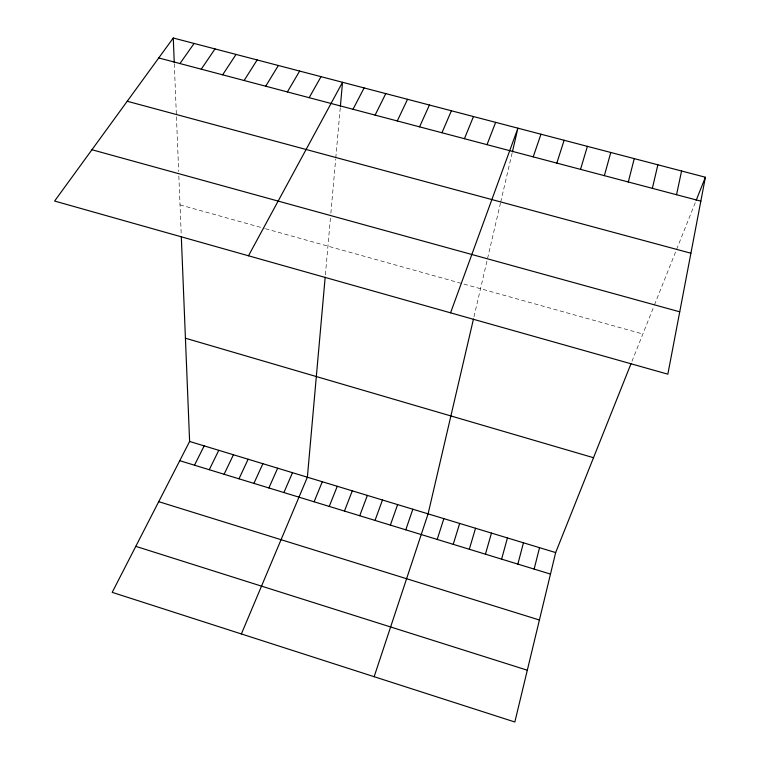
<?xml version="1.0" encoding="UTF-8"?>
<svg xmlns="http://www.w3.org/2000/svg" width="760" height="760" viewBox="0 0 760 760"><rect width="100%" height="100%" fill="white"/><g stroke="black" fill="none" stroke-linecap="round" stroke-linejoin="round"><path stroke-width="0.57" stroke-dasharray="3.8 2.85" d="M325.385 274.882L330.448 217.92M330.866 213.256L335.683 159.125M335.787 157.947L340.28 107.521M473.983 316.787L500.45 203.167M500.697 202.084L512.145 152.95M631.95 361.342L653.591 307.106M654.436 304.978L695.732 201.466M180.025 204.877L264.309 228.389M265.392 228.693L642.856 334.001M174.296 63.65L178.676 171.579M178.857 176.082L181.213 234.213"/><path stroke-width="1.14" d="M325.175 277.181L307.373 477.213L241.376 633.944M340.375 106.4L342.522 82.289L248.491 255.787M705.394 177.232L667.85 374.176L54.606 201.048L173.261 38L705.394 177.232L696.16 200.393M676.542 194.721L681.577 171M473.461 319.038L428.089 513.855L374.148 676.694M512.401 151.848L517.911 128.174L450.556 312.835M652.365 188.337L657.865 164.796M631.075 363.527L555.664 552.577L514.833 722L112.195 592.353L189.611 441.465L181.307 236.569M534.137 569.088L539.533 547.684M628.301 181.982L634.258 158.621M517.845 564.11L523.459 542.802M501.609 559.142L507.433 537.938M604.361 175.655L610.774 152.475M485.431 554.192L491.464 533.092M469.3 549.261L475.541 528.257M580.526 169.366L587.394 146.357M453.226 544.341L459.667 523.44M437.199 539.438L443.849 518.643M556.814 163.096L564.129 140.268M533.207 156.864L540.968 134.207M405.783 529.825L412.832 509.228M390.374 525.112L397.623 504.611M375.022 520.419L382.47 500.004M359.717 515.736L367.356 495.416M344.46 511.072L352.288 490.846M487.017 144.666L495.644 122.35M329.251 506.417L337.269 486.286M464.426 138.7L473.47 116.546M314.089 501.781L322.297 481.745M441.949 132.753L451.402 110.77M283.908 492.546L292.495 472.701M268.888 487.958L277.656 468.198M419.558 126.844L429.428 105.022M253.916 483.379L262.874 463.704M238.991 478.809L248.13 459.23M397.28 120.954L407.559 99.303M224.105 474.259L233.434 454.765M209.275 469.718L218.775 450.319M375.098 115.102L385.785 93.603M194.484 465.196L204.174 445.882M353.02 109.269L364.106 87.932M309.168 97.679L321.034 76.665M287.385 91.931L299.649 71.07M265.705 86.203L278.35 65.493M244.122 80.503L257.146 59.945M222.632 74.822L236.037 54.425M201.239 69.179L215.023 48.925M179.949 63.555L194.094 43.453M158.745 57.95L700.843 201.143M127.224 101.26L690.906 253.222M91.941 149.739L679.734 311.819M185.421 338.209L593.503 457.71M189.611 441.465L555.664 552.577M179.75 460.693L550.477 574.085M158.726 501.667L539.41 620.008M135.793 546.355L527.317 670.216M173.261 38L174.258 62.51"/></g></svg>
